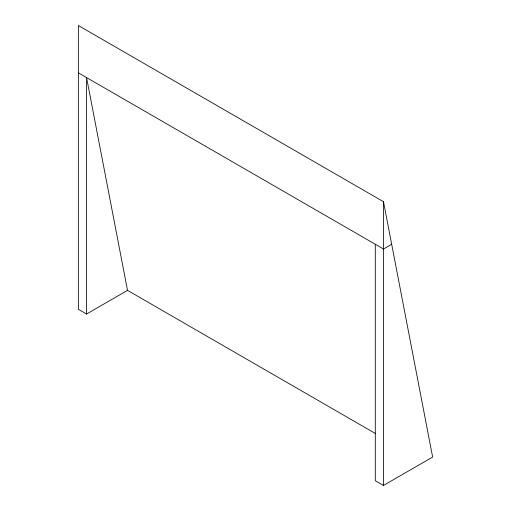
<?xml version="1.0" encoding="UTF-8"?>
<svg xmlns="http://www.w3.org/2000/svg" width="511" height="511" viewBox="0 0 511 511"><rect width="100%" height="100%" fill="white"/><g stroke="black" fill="none" stroke-linecap="round" stroke-linejoin="round"><path stroke-width="0.77" d="M375.291 244.264L375.291 480.723L383.486 485.45L432.632 457.077L383.486 201.704L78.368 25.55L78.368 309.296L86.563 314.022L127.514 290.376L375.496 433.545M391.675 244.264L383.486 248.998L78.368 72.843M127.514 290.376L86.563 77.57L86.563 314.022M383.486 201.704L383.486 485.45"/></g></svg>
